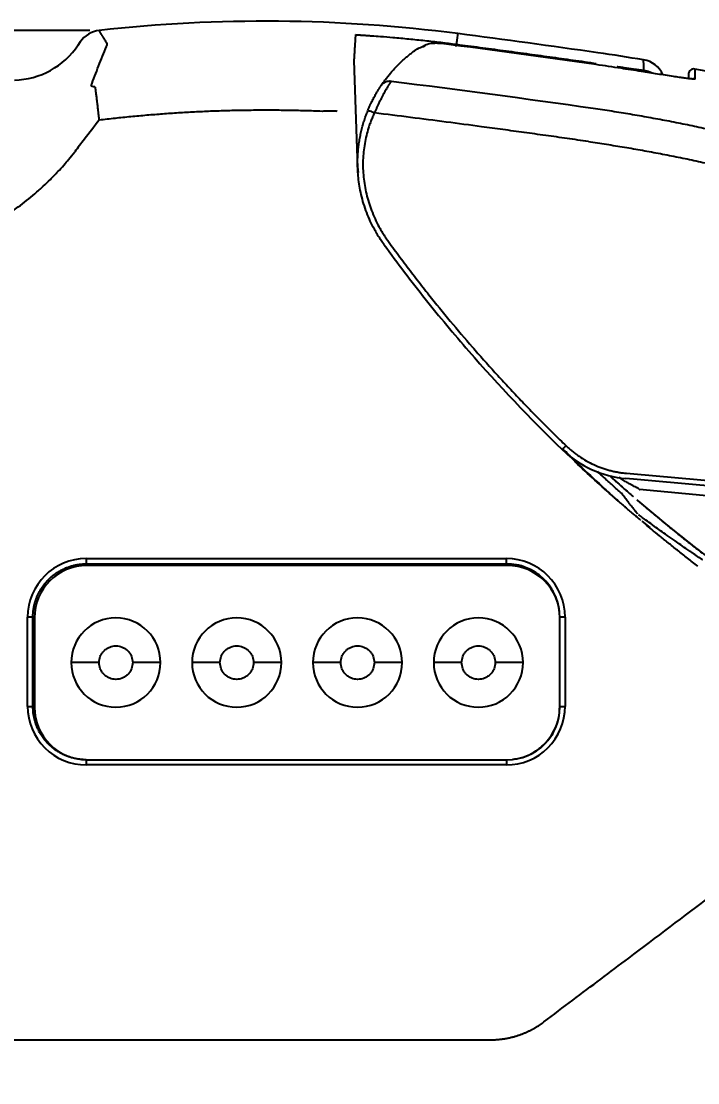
# Model space of a CAD drawing. Extents: x -4150 to 1921, y -105 to 2422.
# Drawn here: x -3785.5 to -3656.7, y 566.8 to 768.9 of the extents above; entities that cross this region are included whole.
import ezdxf

# ---------------------------------------------------------------- set-up
doc = ezdxf.new("R2010")
doc.units = 0
doc.header["$LTSCALE"] = 20
doc.header["$MEASUREMENT"] = 0
doc.layers.get('0').update_dxf_attribs({"linetype": 'CONTINUOUS'})
doc.layers.get('DEFPOINTS').update_dxf_attribs({"linetype": 'CONTINUOUS'})
doc.styles.get("Standard").update_dxf_attribs({"font": 'NanumGothic.ttf'})
doc.dimstyles.get("Standard").update_dxf_attribs({"dimtxt": 2.7, "dimasz": 2.5, "dimexe": 1.5, "dimexo": 1.5, "dimgap": 1.5, "dimtad": 1, "dimdec": 0, "dimlfac": 10, "dimzin": 0, "dimdsep": 46, "dimtxsty": 'Standard', "dimcen": 0, "dimclrt": 2, "dimadec": 0, "dimazin": 0, "dimtfac": 1, "dimtdec": 0, "dimtmove": 0, "dimatfit": 3, "dimfxl": 0, "dimtolj": 1, "dimtzin": 0, "dimarcsym": 0})

# ---------------------------------------------------------------- blocks, each defined once
blk = doc.blocks.new('*D64')
at = {"color": 3, "lineweight": -2}
for p, q in [((-3772.41, 767.16), (-4124.29, 767.16)), ((-4118.29, 743.16), (-4118.29, 529.6)), ((-4118.29, 265.93), (-4118.29, 479.48)), ((-3990.57, 241.93), (-4124.29, 241.93))]:
    blk.add_line(p, q, dxfattribs=at)
at = {"color": 3}
for points in [[(-4122.29, 743.16), (-4114.29, 743.16), (-4118.29, 767.16)], [(-4122.29, 265.93), (-4114.29, 265.93), (-4118.29, 241.93)]]:
    blk.add_solid(points, dxfattribs=at)
at = {"layer": 'DEFPOINTS', "color": 0}
for p in [(-3770.61, 767.16), (-4118.29, 241.93), (-3988.77, 241.93)]:
    blk.add_point(p, dxfattribs=at)
at = {"color": 2, "insert": (-4118.29, 504.54), "char_height": 24, "attachment_point": 5}
blk.add_mtext('\\A1;520', dxfattribs=at)

msp = doc.modelspace()

# ---------------------------------------------------------------- linework, layer by layer
for p, q in [((-3774.24, 764.98), (-3774.71, 764.28)), ((-3722.16, 761.46), (-3721.44, 740.94)), ((-3659.41, 679.07), (-3659.41, 678.93)), ((-3773.11, 666.57), (-3693.11, 666.57)), ((-3773.11, 666.57), (-3773.11, 665.58)), ((-3773.11, 665.58), (-3693.11, 665.58)), ((-3692.96, 665.28), (-3772.96, 665.28)), ((-3693.11, 665.58), (-3693.11, 666.57)), ((-3784.26, 638.44), (-3784.26, 655.45)), ((-3783.26, 655.43), (-3784.26, 655.45)), ((-3782.96, 655.28), (-3782.96, 638.28)), ((-3681.96, 655.45), (-3682.96, 655.43)), ((-3682.96, 638.28), (-3682.96, 655.28)), ((-3681.96, 655.45), (-3681.96, 638.44)), ((-3770.65, 646.78), (-3775.96, 646.78)), ((-3758.96, 646.78), (-3764.26, 646.78)), ((-3747.65, 646.78), (-3752.96, 646.78)), ((-3735.96, 646.78), (-3741.26, 646.78)), ((-3724.65, 646.78), (-3729.96, 646.78)), ((-3712.96, 646.78), (-3718.26, 646.78)), ((-3701.65, 646.78), (-3706.96, 646.78)), ((-3689.96, 646.78), (-3695.26, 646.78)), ((-3784.26, 638.44), (-3783.26, 638.43)), ((-3682.96, 638.43), (-3681.96, 638.44)), ((-3773.11, 628.28), (-3773.11, 627.28)), ((-3693.11, 627.28), (-3773.11, 627.28)), ((-3772.96, 628.28), (-3692.96, 628.28)), ((-3693.11, 628.28), (-3693.11, 627.28))]:
    msp.add_line(p, q)
at = {"flags": 128}
for points in [[(-3702.61, 764.53), (-3702.52, 765.24), (-3702.45, 765.8), (-3702.4, 766.2), (-3702.37, 766.45), (-3702.35, 766.55), (-3702.35, 766.56)], [(-3666.95, 759.63), (-3666.12, 759.41), (-3665.39, 759.09)], [(-3608.12, 673.76), (-3638.13, 676.96), (-3667.77, 679.71)], [(-3667.33, 673.68), (-3666.79, 673.26), (-3665.81, 672.53)]]:
    msp.add_lwpolyline(points, dxfattribs=at)
for centre, radius, start, end in [((-3738.96, 484.93), 284, 82.5947, 96.4081), ((-3770.1, 762.18), 5, 95.892, 146.3155), ((-3960.12, -1216.76), 2000, 81.82472, 82.59474), ((-3787.11, 772.72), 15, 271.2292, 326.3132), ((-3960.12, -1216.76), 1997.73, 81.82472, 82.67648), ((-3960.12, -1216.76), 1997.73, 81.82472, 82.67648), ((-3732.6, 366.98), 400, 80.5622, 81.8247), ((-3732.6, 366.98), 397.73, 81.1341, 81.8247), ((-3732.6, 366.98), 397.73, 81.134, 81.8247), ((-3667.72, 756.87), 4.75, 22.8229, 81.4623), ((-3657.46, 758.84), 1, 78.4326, 179.9998), ((-3732.6, 366.98), 400, 72.1688, 79.1442), ((-3476.52, 900.63), 294, 227.9513, 228.5603), ((-3502.73, 870.69), 254.21, 228.5222, 229.0939), ((-3476.53, 900.63), 293.99, 229.3221, 232.4245), ((-3773.11, 655.42), 11.15, 90.0014, 179.8938), ((-3772.96, 655.28), 10, 90, 180), ((-3693.11, 655.42), 11.15, 0.106, 89.9988), ((-3692.96, 655.28), 10, 0, 90), ((-3767.46, 646.78), 8.5, 0, 180), ((-3744.46, 646.78), 8.5, 360, 180), ((-3721.46, 646.78), 8.5, 0, 180), ((-3698.46, 646.78), 8.5, 0, 180), ((-3767.46, 646.78), 8.5, 180, 0), ((-3744.46, 646.78), 8.5, 180, 0), ((-3721.46, 646.78), 8.5, 180, 360), ((-3698.46, 646.78), 8.5, 180, 360), ((-3773.11, 638.43), 11.15, 179.921, 269.9979), ((-3772.96, 638.28), 10, 180, 270), ((-3693.11, 638.43), 11.15, 270.0021, 0.079), ((-3692.96, 638.28), 10, 270, 0)]:
    msp.add_arc(centre, radius, start, end)
for points, knots in [([(-3769.11, 764.63), (-3769.17, 764.74), (-3769.3, 764.94), (-3769.47, 765.23), (-3769.63, 765.49), (-3769.78, 765.72), (-3769.9, 765.91), (-3770, 766.09), (-3770.11, 766.26), (-3770.21, 766.43), (-3770.3, 766.58), (-3770.42, 766.78), (-3770.54, 766.98), (-3770.63, 767.11), (-3770.66, 767.17), (-3770.65, 767.15), (-3770.65, 767.15)], [0, 0, 0, 0, 0.062684, 0.125467, 0.18835, 0.245857, 0.302725, 0.347156, 0.40119, 0.462026, 0.52319, 0.584681, 0.723171, 0.861292, 0.997769, 1, 1, 1, 1]), ([(-3721.85, 766.37), (-3721.85, 766.36), (-3721.85, 766.36), (-3721.86, 766.33), (-3721.86, 766.3), (-3721.86, 766.26), (-3721.86, 766.2), (-3721.87, 766.13), (-3721.87, 766.05), (-3721.88, 765.95), (-3721.89, 765.85), (-3721.89, 765.73), (-3721.9, 765.6), (-3721.91, 765.46), (-3721.92, 765.3), (-3721.93, 765.14), (-3721.94, 764.97), (-3721.95, 764.78), (-3721.97, 764.59), (-3721.98, 764.39), (-3721.99, 764.18), (-3722, 763.97), (-3722.02, 763.75), (-3722.03, 763.52), (-3722.05, 763.29), (-3722.06, 763.07), (-3722.07, 762.83), (-3722.09, 762.6), (-3722.1, 762.37), (-3722.12, 762.14), (-3722.13, 761.91), (-3722.14, 761.69), (-3722.15, 761.54), (-3722.16, 761.46)], [0, 0, 0, 0, 0.0297529, 0.0600009, 0.0907238, 0.1218982, 0.1534985, 0.1854959, 0.2178593, 0.2505551, 0.2835473, 0.3167977, 0.3502663, 0.3839114, 0.4176898, 0.4515574, 0.4854694, 0.5193806, 0.5532458, 0.5870201, 0.6206596, 0.654121, 0.6873628, 0.7203449, 0.7530294, 0.7853802, 0.8173638, 0.8489491, 0.8801077, 0.9108138, 0.9410443, 0.9707789, 1, 1, 1, 1]), ([(-3721.85, 766.37), (-3721.74, 766.36), (-3721.51, 766.35), (-3721.22, 766.33), (-3720.96, 766.31), (-3720.71, 766.29), (-3720.26, 766.26), (-3719.6, 766.22), (-3718.49, 766.14), (-3716.86, 766.02), (-3714.5, 765.83), (-3711.69, 765.57), (-3708.66, 765.26), (-3705.63, 764.92), (-3703.62, 764.66), (-3702.61, 764.53)], [0, 0, 0, 0, 0.017675, 0.035361, 0.046065, 0.05779, 0.073766, 0.116659, 0.159551, 0.247518, 0.369643, 0.527518, 0.685202, 0.842696, 1, 1, 1, 1]), ([(-3769.18, 764.29), (-3769.17, 764.32), (-3769.16, 764.37), (-3769.14, 764.43), (-3769.13, 764.48), (-3769.12, 764.53), (-3769.11, 764.57), (-3769.11, 764.6), (-3769.11, 764.62), (-3769.11, 764.63), (-3769.11, 764.63)], [0, 0, 0, 0, 0.126092, 0.251908, 0.377429, 0.502632, 0.627504, 0.752031, 0.8762, 1, 1, 1, 1]), ([(-3705.47, 764.67), (-3706.38, 764.73), (-3707.71, 764.81), (-3708.87, 764.18), (-3709.23, 763.99)], [0, 0, 0, 0, 0.682719, 1, 1, 1, 1]), ([(-3702.67, 764.14), (-3702.67, 764.14), (-3702.62, 764.49), (-3702.62, 764.51), (-3702.61, 764.53)], [0, 0, 0, 0, 0.0146312, 1, 1, 1, 1]), ([(-3702.61, 764.53), (-3701.14, 764.34), (-3698.18, 763.95), (-3693.74, 763.36), (-3689.31, 762.76), (-3684.88, 762.15), (-3680.44, 761.53), (-3677.49, 761.1), (-3676.01, 760.89)], [0, 0, 0, 0, 0.166624, 0.333264, 0.499922, 0.666598, 0.83329, 1, 1, 1, 1]), ([(-3772.17, 756.65), (-3771.71, 757.89), (-3771.23, 759.13), (-3770.51, 761), (-3770.26, 761.62), (-3769.76, 762.87), (-3769.5, 763.49), (-3769.22, 764.11)], [0, 0, 0, 0, 0.5, 0.5, 0.75, 0.75, 1, 1, 1, 1]), ([(-3716.94, 756.72), (-3716.88, 756.81), (-3716.75, 756.99), (-3716.56, 757.27), (-3716.35, 757.56), (-3716.13, 757.86), (-3715.9, 758.16), (-3715.66, 758.47), (-3715.4, 758.79), (-3715.12, 759.12), (-3714.67, 759.64), (-3714.02, 760.35), (-3713.23, 761.12), (-3712.55, 761.75), (-3711.99, 762.23), (-3711.43, 762.69), (-3711.04, 762.99), (-3710.85, 763.13)], [0, 0, 0, 0, 0.044218, 0.08924, 0.135068, 0.181705, 0.229151, 0.277408, 0.326479, 0.376363, 0.427064, 0.565742, 0.704438, 0.783432, 0.859018, 0.931205, 1, 1, 1, 1]), ([(-3710.85, 763.13), (-3710.55, 763.35), (-3710.25, 763.58), (-3709.91, 763.69), (-3709.9, 763.69)], [0, 0, 0, 0, 0.996979, 1, 1, 1, 1]), ([(-3710.69, 763.25), (-3710.37, 763.46), (-3709.74, 763.88), (-3709.02, 764.1), (-3708.67, 764.22)], [0, 0, 0, 0, 0.504412, 1, 1, 1, 1]), ([(-3672.03, 760.3), (-3671.97, 760.29), (-3671.84, 760.27), (-3671.64, 760.24), (-3671.44, 760.21), (-3671.24, 760.18), (-3670.95, 760.13), (-3670.56, 760.08), (-3670.09, 760.01), (-3669.64, 759.94), (-3669.07, 759.86), (-3668.43, 759.77), (-3667.89, 759.7), (-3667.55, 759.66), (-3667.33, 759.63), (-3667.16, 759.62), (-3667.06, 759.61), (-3666.99, 759.61), (-3666.96, 759.62), (-3666.96, 759.62), (-3666.95, 759.63)], [0, 0, 0, 0, 0.025305, 0.050543, 0.07575, 0.100963, 0.126219, 0.189242, 0.252174, 0.315043, 0.377781, 0.502813, 0.627408, 0.68963, 0.751786, 0.813834, 0.875917, 0.917131, 0.958429, 1, 1, 1, 1]), ([(-3666.95, 759.63), (-3666.96, 759.69), (-3666.96, 759.82), (-3666.96, 759.99), (-3666.97, 760.16), (-3666.97, 760.32), (-3666.98, 760.47), (-3666.98, 760.61), (-3666.99, 760.74), (-3666.99, 760.87), (-3666.99, 760.98), (-3667, 761.08), (-3667, 761.17), (-3667, 761.25), (-3667, 761.33), (-3667.01, 761.39), (-3667.01, 761.44), (-3667.01, 761.49), (-3667.01, 761.52), (-3667.01, 761.55), (-3667.01, 761.56), (-3667.01, 761.56), (-3667.01, 761.56), (-3667.01, 761.56)], [0, 0, 0, 0, 0.049869, 0.099752, 0.149648, 0.199558, 0.249482, 0.29942, 0.349371, 0.399336, 0.449315, 0.499308, 0.549315, 0.599335, 0.649369, 0.699417, 0.749478, 0.799554, 0.849643, 0.899746, 0.949863, 0.999994, 1, 1, 1, 1]), ([(-3657.68, 757.91), (-3657.75, 757.91), (-3657.93, 757.93), (-3658.44, 757.98), (-3659.19, 758.08), (-3660.2, 758.23), (-3661.38, 758.41), (-3662.78, 758.62), (-3664.29, 758.86), (-3665.84, 759.1), (-3667.53, 759.37), (-3669.38, 759.66), (-3670.68, 759.86), (-3671.3, 759.96)], [0, 0, 0, 0, 0.04752, 0.122084, 0.228385, 0.312896, 0.406378, 0.513715, 0.610148, 0.696826, 0.790159, 0.899436, 1, 1, 1, 1]), ([(-3658.46, 758.84), (-3658.46, 758.81), (-3658.46, 758.76), (-3658.46, 758.12), (-3658.46, 757.99)], [0, 0, 0, 0, 0.7917391, 1, 1, 1, 1]), ([(-3657.27, 759.82), (-3657.27, 759.82), (-3657.27, 759.82), (-3657.27, 759.8), (-3657.27, 759.77), (-3657.27, 759.74), (-3657.27, 759.69), (-3657.27, 759.63), (-3657.27, 759.56), (-3657.27, 759.48), (-3657.27, 759.39), (-3657.27, 759.29), (-3657.27, 759.18), (-3657.27, 759.06), (-3657.27, 758.93), (-3657.27, 758.79), (-3657.27, 758.64), (-3657.27, 758.47), (-3657.27, 758.3), (-3657.27, 758.12), (-3657.27, 757.99), (-3657.27, 757.92)], [0, 0, 0, 0, 0.052862, 0.105698, 0.158509, 0.211294, 0.264054, 0.316788, 0.369496, 0.422179, 0.474836, 0.527467, 0.580073, 0.632653, 0.685208, 0.737737, 0.790241, 0.842719, 0.895172, 0.947599, 1, 1, 1, 1]), ([(-3771.44, 756.42), (-3771.43, 756.4), (-3771.42, 756.35), (-3771.41, 756.26), (-3771.39, 756.16), (-3771.38, 756.01), (-3771.35, 755.79), (-3771.32, 755.52), (-3771.28, 755.21), (-3771.22, 754.74), (-3771.13, 754.03), (-3771.01, 753.13), (-3770.92, 752.31), (-3770.86, 751.73), (-3770.82, 751.38), (-3770.79, 751.08), (-3770.75, 750.75), (-3770.7, 750.4), (-3770.67, 750.18), (-3770.65, 750.07)], [0, 0, 0, 0, 0.027287, 0.057159, 0.089676, 0.124894, 0.187184, 0.250426, 0.299478, 0.375899, 0.501153, 0.633343, 0.751412, 0.814018, 0.845262, 0.876468, 0.921924, 0.963059, 1, 1, 1, 1]), ([(-3719.5, 751.92), (-3719.47, 751.99), (-3719.41, 752.14), (-3719.31, 752.36), (-3719.22, 752.58), (-3719.12, 752.8), (-3719.03, 753.01), (-3718.93, 753.22), (-3718.83, 753.43), (-3718.63, 753.84), (-3718.33, 754.42), (-3717.95, 755.11), (-3717.6, 755.7), (-3717.35, 756.09), (-3717.19, 756.34), (-3717.09, 756.5), (-3717, 756.63), (-3716.96, 756.69), (-3716.94, 756.72)], [0, 0, 0, 0, 0.033441, 0.066811, 0.100156, 0.13352, 0.166947, 0.200482, 0.234168, 0.268048, 0.401302, 0.533314, 0.65831, 0.779655, 0.836418, 0.891816, 0.946215, 1, 1, 1, 1]), ([(-3715.03, 757.51), (-3715.05, 757.49), (-3715.08, 757.44), (-3715.14, 757.36), (-3715.2, 757.28), (-3715.27, 757.18), (-3715.34, 757.07), (-3715.41, 756.95), (-3715.5, 756.82), (-3715.66, 756.56), (-3715.95, 756.09), (-3716.29, 755.49), (-3716.6, 754.92), (-3716.85, 754.46), (-3717.1, 753.96), (-3717.35, 753.46), (-3717.59, 752.96), (-3717.82, 752.44), (-3718.04, 751.94), (-3718.17, 751.62), (-3718.24, 751.46)], [0, 0, 0, 0, 0.028179, 0.056848, 0.086002, 0.115633, 0.145733, 0.176291, 0.207297, 0.238736, 0.353622, 0.489337, 0.541151, 0.617963, 0.691785, 0.746851, 0.817431, 0.883133, 0.943966, 1, 1, 1, 1]), ([(-3716.94, 756.72), (-3716.84, 756.87), (-3716.72, 757), (-3716.44, 757.24), (-3716.28, 757.33), (-3715.94, 757.48), (-3715.75, 757.52), (-3715.39, 757.56), (-3715.2, 757.55), (-3715.03, 757.51)], [0, 0, 0, 0, 0.25, 0.25, 0.5, 0.5, 0.75, 0.75, 1, 1, 1, 1]), ([(-3657.27, 757.92), (-3657.35, 757.93), (-3657.49, 757.95), (-3657.63, 757.92), (-3657.69, 757.91)], [0, 0, 0, 0, 0.562846, 1, 1, 1, 1]), ([(-3657.27, 757.92), (-3657.28, 757.91), (-3657.29, 757.89), (-3657.41, 757.89), (-3657.53, 757.89), (-3657.63, 757.9), (-3657.68, 757.91)], [0, 0, 0, 0, 0.366214, 0.650164, 0.847714, 1, 1, 1, 1]), ([(-3676.58, 752.35), (-3675.99, 752.27), (-3674.81, 752.1), (-3673.06, 751.83), (-3671.3, 751.55), (-3669.55, 751.26), (-3667.8, 750.96), (-3666.05, 750.65), (-3664.31, 750.34), (-3662.57, 750.01), (-3660.83, 749.67), (-3659.09, 749.32), (-3657.35, 748.96), (-3655.62, 748.59), (-3653.88, 748.21), (-3652.15, 747.82), (-3650.17, 747.37), (-3647.93, 746.84), (-3645.39, 746.21), (-3642.76, 745.54), (-3640.04, 744.81), (-3637.22, 744.03), (-3634.29, 743.2), (-3631.27, 742.3), (-3628.15, 741.33), (-3626.03, 740.65), (-3624.96, 740.3)], [0, 0, 0, 0, 0.033573, 0.067095, 0.100574, 0.134018, 0.167433, 0.200829, 0.234213, 0.267593, 0.300977, 0.334372, 0.367786, 0.401228, 0.434705, 0.468225, 0.501796, 0.549156, 0.598394, 0.64955, 0.702674, 0.757819, 0.815048, 0.874433, 0.936053, 1, 1, 1, 1]), ([(-3770.65, 750.07), (-3771.58, 748.86), (-3773.14, 746.86), (-3774.69, 744.85), (-3775.3, 744.05)], [0, 0, 0, 0, 0.602294, 1, 1, 1, 1]), ([(-3728.21, 751.76), (-3728.76, 751.78), (-3729.85, 751.82), (-3731.48, 751.87), (-3733.12, 751.91), (-3734.75, 751.94), (-3736.38, 751.96), (-3738.02, 751.97), (-3739.65, 751.97), (-3741.29, 751.96), (-3742.92, 751.94), (-3744.55, 751.91), (-3746.19, 751.88), (-3747.82, 751.83), (-3749.93, 751.75), (-3752.49, 751.63), (-3755.53, 751.46), (-3758.56, 751.25), (-3761.59, 751.01), (-3764.61, 750.73), (-3767.63, 750.43), (-3769.64, 750.19), (-3770.65, 750.07)], [0, 0, 0, 0, 0.038453, 0.0769, 0.115342, 0.153781, 0.192219, 0.230656, 0.269094, 0.307535, 0.34598, 0.384431, 0.422889, 0.461355, 0.499831, 0.571322, 0.642784, 0.714228, 0.785662, 0.857095, 0.928538, 1, 1, 1, 1]), ([(-3725.32, 751.73), (-3725.32, 751.74), (-3725.38, 751.76), (-3725.66, 751.78), (-3725.88, 751.79), (-3726.45, 751.79), (-3726.79, 751.79), (-3727.5, 751.78), (-3727.87, 751.77), (-3728.21, 751.76)], [0, 0, 0, 0, 0.25, 0.25, 0.5, 0.5, 0.75, 0.75, 1, 1, 1, 1]), ([(-3716.39, 726.35), (-3716.49, 726.48), (-3716.69, 726.75), (-3716.97, 727.17), (-3717.24, 727.58), (-3717.51, 728), (-3717.76, 728.43), (-3718.01, 728.86), (-3718.46, 729.66), (-3719.05, 730.85), (-3719.97, 733.04), (-3720.81, 735.79), (-3721.27, 738.52), (-3721.43, 740.52), (-3721.47, 741.83), (-3721.44, 743.01), (-3721.37, 744.08), (-3721.27, 745.14), (-3721.12, 746.17), (-3720.93, 747.19), (-3720.71, 748.18), (-3720.46, 749.15), (-3720.17, 750.1), (-3719.85, 751.02), (-3719.62, 751.62), (-3719.5, 751.92)], [0, 0, 0, 0, 0.0185271, 0.0370541, 0.0555811, 0.074108, 0.0926349, 0.1111618, 0.1296887, 0.1942988, 0.2593204, 0.3943211, 0.5137289, 0.5669272, 0.6185207, 0.659028, 0.6990093, 0.7384653, 0.7773965, 0.8158036, 0.8536872, 0.8910479, 0.9278864, 0.9642035, 1, 1, 1, 1]), ([(-3718.24, 751.46), (-3718.3, 751.33), (-3718.42, 751.07), (-3718.6, 750.67), (-3718.77, 750.27), (-3718.93, 749.87), (-3719.08, 749.46), (-3719.23, 749.04), (-3719.48, 748.28), (-3719.8, 747.14), (-3720.12, 745.61), (-3720.34, 744.05), (-3720.48, 741.93), (-3720.39, 739.23), (-3719.94, 736.55), (-3719.36, 734.42), (-3718.81, 732.85), (-3718.15, 731.3), (-3717.52, 730.05), (-3716.97, 729.08), (-3716.53, 728.36), (-3716.07, 727.66), (-3715.75, 727.2), (-3715.59, 726.97)], [0, 0, 0, 0, 0.016827, 0.033657, 0.050497, 0.067353, 0.084231, 0.101138, 0.118081, 0.178036, 0.238307, 0.299312, 0.360621, 0.484948, 0.611402, 0.6756, 0.74012, 0.804939, 0.870063, 0.902442, 0.934869, 0.967377, 1, 1, 1, 1]), ([(-3719.5, 751.92), (-3719.49, 751.93), (-3719.45, 751.93), (-3719.31, 751.9), (-3719.21, 751.87), (-3719, 751.8), (-3718.87, 751.75), (-3718.57, 751.62), (-3718.41, 751.54), (-3718.24, 751.46)], [0, 0, 0, 0, 0.25, 0.25, 0.5, 0.5, 0.75, 0.75, 1, 1, 1, 1]), ([(-3677.52, 746.01), (-3678.88, 746.2), (-3681.59, 746.59), (-3685.65, 747.17), (-3689.72, 747.73), (-3693.78, 748.29), (-3698.73, 748.96), (-3704.6, 749.73), (-3711.39, 750.61), (-3715.95, 751.18), (-3718.24, 751.46)], [0, 0, 0, 0, 0.099941, 0.199868, 0.29978, 0.399679, 0.499565, 0.664716, 0.831527, 1, 1, 1, 1]), ([(-3815.93, 722.59), (-3815.69, 722.61), (-3815.21, 722.64), (-3814.5, 722.71), (-3813.82, 722.77), (-3813.16, 722.85), (-3812.53, 722.92), (-3811.92, 723.01), (-3811.34, 723.09), (-3810.78, 723.18), (-3810.25, 723.26), (-3809.75, 723.35), (-3809.27, 723.44), (-3808.82, 723.53), (-3807.84, 723.73), (-3806.15, 724.11), (-3803.6, 724.79), (-3800.97, 725.65), (-3798.22, 726.69), (-3795.43, 727.91), (-3791.2, 730.07), (-3786.95, 732.78), (-3783.35, 735.65), (-3781.34, 737.44), (-3779.88, 738.84), (-3778.58, 740.18), (-3777.43, 741.46), (-3776.36, 742.71), (-3775.69, 743.56), (-3775.3, 744.05)], [0, 0, 0, 0, 0.015547, 0.030569, 0.045066, 0.059038, 0.072485, 0.085409, 0.097808, 0.109683, 0.121034, 0.131861, 0.142163, 0.15194, 0.161193, 0.205527, 0.261746, 0.328436, 0.380533, 0.448143, 0.521029, 0.681467, 0.767095, 0.812621, 0.852075, 0.895406, 0.930991, 0.960665, 1, 1, 1, 1]), ([(-3677.52, 746.01), (-3676.95, 745.93), (-3675.8, 745.76), (-3674.08, 745.49), (-3672.37, 745.22), (-3670.65, 744.94), (-3668.94, 744.65), (-3667.23, 744.34), (-3665.52, 744.03), (-3663.81, 743.71), (-3662.11, 743.38), (-3660.4, 743.04), (-3658.7, 742.69), (-3657, 742.33), (-3655.3, 741.96), (-3653.61, 741.57), (-3650.36, 740.83), (-3645.59, 739.66), (-3640.73, 738.36), (-3636.57, 737.19), (-3633.51, 736.28), (-3630.45, 735.34), (-3628.41, 734.69), (-3627.36, 734.35), (-3626.99, 734.23)], [0, 0, 0, 0, 0.033456, 0.066912, 0.100367, 0.133822, 0.167277, 0.200732, 0.234187, 0.267642, 0.301098, 0.334554, 0.36801, 0.401467, 0.434925, 0.468382, 0.501839, 0.627058, 0.75227, 0.792437, 0.876386, 0.936526, 0.977731, 1, 1, 1, 1]), ([(-3721.41, 740.34), (-3721.4, 740.34), (-3721.4, 740.34), (-3721.35, 740.33), (-3721.33, 740.33)], [0, 0, 0, 0, 0.553571, 1, 1, 1, 1]), ([(-3716.39, 726.35), (-3713.86, 722.86), (-3711.25, 719.43), (-3705.88, 712.68), (-3703.12, 709.36), (-3694.63, 699.6), (-3688.69, 693.34), (-3682.49, 687.34)], [0, 0, 0, 0, 0.25, 0.25, 0.5, 0.5, 1, 1, 1, 1]), ([(-3715.59, 726.97), (-3715.22, 726.48), (-3714.5, 725.48), (-3713.4, 724.01), (-3712.3, 722.54), (-3711.2, 721.1), (-3710.1, 719.66), (-3709, 718.24), (-3706.92, 715.61), (-3703.82, 711.79), (-3700.32, 707.68), (-3697.47, 704.44), (-3695.31, 702.03), (-3693.12, 699.64), (-3690.91, 697.28), (-3688.67, 694.95), (-3686.4, 692.64), (-3684.11, 690.35), (-3682.57, 688.84), (-3681.79, 688.09)], [0, 0, 0, 0, 0.0358388, 0.0714845, 0.1069386, 0.1422022, 0.1772766, 0.2121632, 0.2468633, 0.3725112, 0.4980784, 0.5608369, 0.623575, 0.6863005, 0.7490206, 0.8117432, 0.8744755, 0.9372253, 1, 1, 1, 1]), ([(-3682.49, 687.34), (-3682.49, 687.35), (-3682.47, 687.37), (-3682.4, 687.45), (-3682.34, 687.51), (-3682.23, 687.63), (-3682.16, 687.71), (-3681.99, 687.89), (-3681.89, 687.99), (-3681.79, 688.09)], [0, 0, 0, 0, 0.25, 0.25, 0.5, 0.5, 0.75, 0.75, 1, 1, 1, 1]), ([(-3681.79, 688.09), (-3681.69, 688), (-3681.5, 687.81), (-3681.2, 687.54), (-3680.9, 687.28), (-3680.59, 687.02), (-3680.27, 686.77), (-3679.95, 686.53), (-3679.62, 686.29), (-3678.96, 685.83), (-3677.93, 685.19), (-3676.49, 684.45), (-3674.99, 683.84), (-3673.71, 683.45), (-3672.66, 683.19), (-3671.87, 683.04), (-3671.08, 682.91), (-3670.54, 682.86), (-3670.28, 682.83)], [0, 0, 0, 0, 0.0313076, 0.062571, 0.093804, 0.1250209, 0.1562357, 0.1874625, 0.2187154, 0.2500085, 0.3751279, 0.500275, 0.6253671, 0.7505076, 0.8129138, 0.875223, 0.9375477, 1, 1, 1, 1]), ([(-3682.49, 687.34), (-3680.86, 685.77), (-3678.96, 684.48), (-3674.84, 682.6), (-3672.62, 682.01), (-3670.37, 681.81)], [0, 0, 0, 0, 0.5, 0.5, 1, 1, 1, 1]), ([(-3679.24, 684.85), (-3679.24, 684.85), (-3679.35, 684.73), (-3679.48, 684.59), (-3679.51, 684.55), (-3679.53, 684.53)], [0, 0, 0, 0, 0.001985, 0.50099, 1, 1, 1, 1]), ([(-3667.94, 679.87), (-3667.95, 679.87), (-3667.95, 679.88), (-3667.97, 679.89), (-3668.05, 679.93), (-3668.21, 680.02), (-3668.42, 680.13), (-3668.67, 680.26), (-3669.02, 680.46), (-3669.48, 680.71), (-3669.93, 680.95), (-3670.29, 681.15), (-3670.6, 681.32), (-3670.87, 681.47), (-3671.07, 681.58), (-3671.14, 681.62)], [0, 0, 0, 0, 0.021896, 0.044004, 0.087971, 0.181967, 0.2313, 0.297008, 0.413446, 0.544006, 0.685835, 0.778317, 0.838519, 0.941478, 1, 1, 1, 1]), ([(-3625.04, 677.85), (-3628.84, 678.18), (-3636.43, 678.83), (-3647.79, 679.82), (-3659.09, 680.81), (-3666.61, 681.48), (-3670.37, 681.81)], [0, 0, 0, 0, 0.2516833, 0.5022443, 0.7516833, 1, 1, 1, 1]), ([(-3670.28, 682.83), (-3666.5, 682.5), (-3658.95, 681.83), (-3647.62, 680.83), (-3636.29, 679.85), (-3628.73, 679.2), (-3624.96, 678.87)], [0, 0, 0, 0, 0.249997, 0.499996, 0.749997, 1, 1, 1, 1]), ([(-3668.92, 678.33), (-3668.94, 678.34), (-3668.98, 678.38), (-3669.06, 678.44), (-3669.13, 678.51), (-3669.22, 678.58), (-3669.31, 678.66), (-3669.41, 678.75), (-3669.51, 678.84), (-3669.66, 678.97), (-3669.88, 679.16), (-3670.16, 679.4), (-3670.45, 679.66), (-3670.82, 679.99), (-3671.28, 680.39), (-3671.63, 680.7), (-3671.81, 680.86)], [0, 0, 0, 0, 0.033642, 0.06785, 0.10275, 0.138462, 0.175098, 0.212762, 0.251549, 0.291546, 0.381104, 0.474575, 0.573246, 0.673456, 0.8295, 1, 1, 1, 1]), ([(-3667.87, 679.79), (-3667.87, 679.79), (-3667.86, 679.79), (-3667.79, 679.72), (-3667.77, 679.7)], [0, 0, 0, 0, 0.67839, 1, 1, 1, 1]), ([(-3667.62, 673.93), (-3667.62, 673.93), (-3667.62, 673.93), (-3667.64, 673.94), (-3667.66, 673.96), (-3667.7, 674), (-3667.78, 674.06), (-3667.91, 674.18), (-3668.08, 674.31), (-3668.27, 674.48), (-3668.49, 674.67), (-3668.76, 674.9), (-3669.08, 675.17), (-3669.43, 675.47), (-3669.8, 675.78), (-3670.18, 676.11), (-3670.58, 676.46), (-3670.98, 676.8), (-3671.37, 677.14), (-3671.72, 677.45), (-3671.95, 677.65), (-3672.07, 677.75)], [0, 0, 0, 0, 0.024987, 0.04949, 0.073591, 0.097375, 0.147976, 0.202144, 0.256604, 0.309551, 0.363926, 0.420978, 0.485863, 0.554794, 0.622377, 0.686439, 0.753713, 0.82748, 0.885851, 0.943291, 1, 1, 1, 1]), ([(-3668.16, 675.08), (-3668.16, 675.08), (-3668.16, 675.08), (-3668.16, 675.09), (-3668.18, 675.11), (-3668.21, 675.15), (-3668.27, 675.23), (-3668.37, 675.37), (-3668.53, 675.56), (-3668.72, 675.8), (-3669.01, 676.17), (-3669.37, 676.62), (-3669.81, 677.19), (-3670.17, 677.66), (-3670.52, 678.12), (-3670.81, 678.49), (-3671, 678.75), (-3671.1, 678.88)], [0, 0, 0, 0, 0.0169476, 0.0381054, 0.0635248, 0.0932919, 0.1275351, 0.1991014, 0.2608576, 0.3220032, 0.4029731, 0.5491914, 0.6372918, 0.7723807, 0.8432412, 0.9191406, 1, 1, 1, 1]), ([(-3668.29, 677.78), (-3668.29, 677.78), (-3668.17, 677.68), (-3667.73, 677.3), (-3667.02, 676.69), (-3666.15, 675.96), (-3665.21, 675.17), (-3664.19, 674.31), (-3662.76, 673.14), (-3660.88, 671.61), (-3658.54, 669.75), (-3656.13, 667.86), (-3654.5, 666.62), (-3653.66, 665.99)], [0, 0, 0, 0, 0.002854, 0.071156, 0.143856, 0.212582, 0.285666, 0.355005, 0.42804, 0.570709, 0.713646, 0.854004, 1, 1, 1, 1]), ([(-3655.81, 666.35), (-3655.83, 666.36), (-3655.87, 666.39), (-3656.02, 666.49), (-3656.49, 666.81), (-3657.1, 667.22), (-3657.76, 667.67), (-3658.21, 667.98), (-3658.94, 668.48), (-3659.88, 669.13), (-3661.19, 670.05), (-3662.49, 670.96), (-3663.8, 671.9), (-3665.11, 672.84), (-3666.32, 673.73), (-3667.21, 674.37), (-3667.68, 674.72), (-3667.92, 674.9), (-3667.96, 674.93), (-3667.96, 674.93)], [0, 0, 0, 0, 0.003328, 0.008918, 0.026883, 0.089937, 0.122232, 0.150711, 0.175374, 0.260306, 0.332055, 0.433654, 0.529174, 0.621261, 0.747125, 0.867492, 0.93213, 0.992896, 1, 1, 1, 1]), ([(-3656.7, 665.16), (-3657.36, 665.66), (-3658.67, 666.67), (-3660.57, 668.17), (-3662.38, 669.61), (-3664.05, 670.97), (-3665.46, 672.12), (-3666.34, 672.85), (-3666.59, 673.07), (-3666.59, 673.07)], [0, 0, 0, 0, 0.167127, 0.334126, 0.500496, 0.666808, 0.833887, 0.999302, 1, 1, 1, 1]), ([(-3659.2, 670.27), (-3659.27, 670.33), (-3659.43, 670.45), (-3659.86, 670.8), (-3660.34, 671.18), (-3660.65, 671.43)], [0, 0, 0, 0, 0.258472, 0.521741, 1, 1, 1, 1]), ([(-3783.26, 655.43), (-3783.25, 655.53), (-3783.25, 655.75), (-3783.24, 656.06), (-3783.21, 656.35), (-3783.18, 656.64), (-3783.15, 656.9), (-3783.11, 657.16), (-3783.06, 657.4), (-3783.02, 657.62), (-3782.97, 657.83), (-3782.92, 658.02), (-3782.87, 658.21), (-3782.82, 658.37), (-3782.77, 658.53), (-3782.72, 658.66), (-3782.68, 658.79), (-3782.64, 658.9), (-3782.6, 659), (-3782.57, 659.09), (-3782.54, 659.16), (-3782.52, 659.22), (-3782.5, 659.27), (-3782.35, 659.63), (-3782.04, 660.28), (-3781.5, 661.16), (-3780.91, 661.93), (-3780.34, 662.56), (-3779.77, 663.09), (-3779.23, 663.53), (-3778.66, 663.93), (-3778.08, 664.28), (-3777.48, 664.59), (-3776.87, 664.86), (-3776.24, 665.09), (-3775.62, 665.27), (-3774.99, 665.41), (-3774.36, 665.5), (-3773.73, 665.56), (-3773.31, 665.57), (-3773.11, 665.58)], [0, 0, 0, 0, 0.020393, 0.039924, 0.058595, 0.076406, 0.093355, 0.109443, 0.124671, 0.139037, 0.152543, 0.165188, 0.176971, 0.187894, 0.197956, 0.207157, 0.215497, 0.222977, 0.229595, 0.235352, 0.240249, 0.244284, 0.247458, 0.249772, 0.318636, 0.383274, 0.443685, 0.499869, 0.544242, 0.588126, 0.631519, 0.674421, 0.716834, 0.758756, 0.800188, 0.841131, 0.881583, 0.921545, 0.961017, 1, 1, 1, 1]), ([(-3683.01, 656.1), (-3683.03, 656.41), (-3683.06, 657.13), (-3683.31, 658.16), (-3683.56, 658.9), (-3683.71, 659.26), (-3683.72, 659.3), (-3683.72, 659.3), (-3683.72, 659.3), (-3683.72, 659.3), (-3683.72, 659.3), (-3683.72, 659.3), (-3683.72, 659.3), (-3683.72, 659.3), (-3683.73, 659.3), (-3683.73, 659.31), (-3683.73, 659.32), (-3683.74, 659.34), (-3683.76, 659.37), (-3683.79, 659.45), (-3683.85, 659.6), (-3683.99, 659.89), (-3684.27, 660.44), (-3684.87, 661.41), (-3685.71, 662.43), (-3686.69, 663.32), (-3687.8, 664.13), (-3689.3, 664.9), (-3691.19, 665.47), (-3692.48, 665.54), (-3693.11, 665.58)], [0, 0, 0, 0, 0.061541, 0.140261, 0.207332, 0.216085, 0.216086, 0.216087, 0.216089, 0.216094, 0.216103, 0.216121, 0.216157, 0.216229, 0.216375, 0.216665, 0.217244, 0.218402, 0.220715, 0.225329, 0.234504, 0.252645, 0.288095, 0.355651, 0.477365, 0.546798, 0.615074, 0.747991, 0.876299, 1, 1, 1, 1]), ([(-3770.65, 646.78), (-3770.61, 647.18), (-3770.54, 647.8), (-3770.14, 648.54), (-3769.73, 649.05), (-3769.22, 649.46), (-3768.48, 649.85), (-3767.46, 650.05), (-3766.43, 649.85), (-3765.69, 649.46), (-3765.18, 649.05), (-3764.77, 648.54), (-3764.37, 647.8), (-3764.3, 647.18), (-3764.26, 646.78)], [0, 0, 0, 0, 0.119722, 0.184888, 0.25, 0.315166, 0.380279, 0.5, 0.619721, 0.684888, 0.75, 0.815166, 0.880278, 1, 1, 1, 1]), ([(-3747.65, 646.78), (-3747.61, 647.18), (-3747.54, 647.8), (-3747.14, 648.54), (-3746.73, 649.05), (-3746.22, 649.46), (-3745.48, 649.85), (-3744.46, 650.05), (-3743.43, 649.85), (-3742.69, 649.46), (-3742.18, 649.05), (-3741.77, 648.54), (-3741.37, 647.8), (-3741.3, 647.18), (-3741.26, 646.78)], [0, 0, 0, 0, 0.119722, 0.184888, 0.25, 0.315166, 0.380279, 0.5, 0.619721, 0.684888, 0.75, 0.815166, 0.880278, 1, 1, 1, 1]), ([(-3724.65, 646.78), (-3724.61, 647.18), (-3724.54, 647.8), (-3724.14, 648.54), (-3723.73, 649.05), (-3723.22, 649.46), (-3722.48, 649.85), (-3721.46, 650.05), (-3720.43, 649.85), (-3719.69, 649.46), (-3719.18, 649.05), (-3718.77, 648.54), (-3718.37, 647.8), (-3718.31, 647.18), (-3718.26, 646.78)], [0, 0, 0, 0, 0.119722, 0.184888, 0.25, 0.315166, 0.380279, 0.5, 0.619721, 0.684888, 0.75, 0.815166, 0.880278, 1, 1, 1, 1]), ([(-3701.65, 646.78), (-3701.61, 647.18), (-3701.54, 647.8), (-3701.14, 648.54), (-3700.73, 649.05), (-3700.22, 649.46), (-3699.48, 649.85), (-3698.46, 650.05), (-3697.43, 649.85), (-3696.69, 649.46), (-3696.18, 649.05), (-3695.77, 648.54), (-3695.37, 647.8), (-3695.3, 647.18), (-3695.26, 646.78)], [0, 0, 0, 0, 0.119722, 0.184888, 0.25, 0.315166, 0.380279, 0.5, 0.619721, 0.684888, 0.75, 0.815166, 0.880278, 1, 1, 1, 1]), ([(-3764.26, 646.78), (-3764.3, 646.37), (-3764.37, 645.75), (-3764.77, 645.01), (-3765.18, 644.5), (-3765.69, 644.09), (-3766.43, 643.7), (-3767.46, 643.5), (-3768.48, 643.7), (-3769.22, 644.09), (-3769.73, 644.5), (-3770.14, 645.01), (-3770.54, 645.75), (-3770.61, 646.37), (-3770.65, 646.78)], [0, 0, 0, 0, 0.119721, 0.184887, 0.25, 0.315166, 0.380278, 0.5, 0.619722, 0.684888, 0.75, 0.815166, 0.880279, 1, 1, 1, 1]), ([(-3741.26, 646.78), (-3741.3, 646.37), (-3741.37, 645.75), (-3741.77, 645.01), (-3742.18, 644.5), (-3742.69, 644.09), (-3743.43, 643.7), (-3744.46, 643.5), (-3745.48, 643.7), (-3746.22, 644.09), (-3746.73, 644.5), (-3747.14, 645.01), (-3747.54, 645.75), (-3747.61, 646.37), (-3747.65, 646.78)], [0, 0, 0, 0, 0.119721, 0.184887, 0.25, 0.315166, 0.380278, 0.5, 0.619722, 0.684887, 0.75, 0.815166, 0.880279, 1, 1, 1, 1]), ([(-3718.26, 646.78), (-3718.31, 646.37), (-3718.37, 645.75), (-3718.77, 645.01), (-3719.18, 644.5), (-3719.69, 644.09), (-3720.43, 643.7), (-3721.46, 643.5), (-3722.48, 643.7), (-3723.22, 644.09), (-3723.73, 644.5), (-3724.14, 645.01), (-3724.54, 645.75), (-3724.61, 646.37), (-3724.65, 646.78)], [0, 0, 0, 0, 0.119721, 0.184887, 0.25, 0.315166, 0.380278, 0.5, 0.619722, 0.684888, 0.75, 0.815166, 0.880279, 1, 1, 1, 1]), ([(-3695.26, 646.78), (-3695.3, 646.37), (-3695.37, 645.75), (-3695.77, 645.01), (-3696.18, 644.5), (-3696.69, 644.09), (-3697.43, 643.7), (-3698.46, 643.5), (-3699.48, 643.7), (-3700.22, 644.09), (-3700.73, 644.5), (-3701.14, 645.01), (-3701.54, 645.75), (-3701.61, 646.37), (-3701.65, 646.78)], [0, 0, 0, 0, 0.119721, 0.184887, 0.25, 0.315166, 0.380278, 0.5, 0.619722, 0.684888, 0.75, 0.815166, 0.880279, 1, 1, 1, 1]), ([(-3773.11, 628.28), (-3773.21, 628.28), (-3773.43, 628.28), (-3773.75, 628.29), (-3774.08, 628.32), (-3774.4, 628.36), (-3774.73, 628.4), (-3775.05, 628.46), (-3775.37, 628.53), (-3775.69, 628.61), (-3776.01, 628.7), (-3776.32, 628.8), (-3776.63, 628.91), (-3776.94, 629.03), (-3777.25, 629.16), (-3777.55, 629.3), (-3777.85, 629.45), (-3778.14, 629.61), (-3778.43, 629.78), (-3778.71, 629.96), (-3778.99, 630.15), (-3779.26, 630.35), (-3779.53, 630.56), (-3779.79, 630.78), (-3780.04, 631.01), (-3780.31, 631.27), (-3780.59, 631.56), (-3780.89, 631.9), (-3781.18, 632.26), (-3781.46, 632.65), (-3781.72, 633.06), (-3781.98, 633.49), (-3782.22, 633.95), (-3782.44, 634.43), (-3782.64, 634.94), (-3782.82, 635.47), (-3782.97, 636.02), (-3783.1, 636.6), (-3783.19, 637.19), (-3783.24, 637.8), (-3783.25, 638.22), (-3783.26, 638.43)], [0, 0, 0, 0, 0.020323, 0.040691, 0.061104, 0.081561, 0.102064, 0.12261, 0.143202, 0.163838, 0.184519, 0.205245, 0.226016, 0.246831, 0.267691, 0.288596, 0.309545, 0.330539, 0.351578, 0.372662, 0.393791, 0.414964, 0.436182, 0.457445, 0.478753, 0.500105, 0.527381, 0.555521, 0.584526, 0.614395, 0.645128, 0.676726, 0.709188, 0.742514, 0.776705, 0.81176, 0.84768, 0.884463, 0.922111, 0.960623, 1, 1, 1, 1]), ([(-3691.89, 628.39), (-3691.65, 628.41), (-3690.75, 628.48), (-3689.24, 628.99), (-3687.46, 629.91), (-3685.97, 631.13), (-3684.75, 632.56), (-3683.8, 634.21), (-3683.1, 636.2), (-3683, 637.66), (-3682.96, 638.43)], [0, 0, 0, 0, 0.04981, 0.184209, 0.320336, 0.458193, 0.573938, 0.702829, 0.844854, 1, 1, 1, 1]), ([(-3782.96, 636.04), (-3782.91, 635.98), (-3782.78, 635.79), (-3782.64, 635.41), (-3782.62, 635.09), (-3782.61, 634.93)], [0, 0, 0, 0, 0.189179, 0.582187, 1, 1, 1, 1]), ([(-3685.98, 578.35), (-3684.15, 579.73), (-3678.77, 583.78), (-3668.14, 591.79), (-3652.38, 603.67), (-3640.17, 612.87), (-3633.2, 618.12)], [0, 0, 0, 0, 0.104181, 0.305575, 0.604181, 1, 1, 1, 1]), ([(-3696.21, 574.93), (-3696.09, 574.93), (-3695.84, 574.93), (-3695.46, 574.94), (-3695.09, 574.96), (-3694.73, 574.99), (-3694.37, 575.02), (-3694.02, 575.07), (-3693.67, 575.11), (-3693.34, 575.17), (-3693, 575.23), (-3692.68, 575.3), (-3692.36, 575.37), (-3692.05, 575.44), (-3691.74, 575.52), (-3691.45, 575.61), (-3691.16, 575.69), (-3690.87, 575.79), (-3690.59, 575.88), (-3690.32, 575.98), (-3690.06, 576.08), (-3689.8, 576.18), (-3689.55, 576.29), (-3689.31, 576.39), (-3689.07, 576.5), (-3688.84, 576.61), (-3688.61, 576.72), (-3688.4, 576.83), (-3688.18, 576.94), (-3687.98, 577.05), (-3687.78, 577.17), (-3687.59, 577.28), (-3687.4, 577.39), (-3687.22, 577.5), (-3687.05, 577.61), (-3686.88, 577.72), (-3686.71, 577.83), (-3686.56, 577.93), (-3686.41, 578.04), (-3686.26, 578.14), (-3686.12, 578.25), (-3686.03, 578.31), (-3685.98, 578.35)], [0, 0, 0, 0, 0.034663, 0.068841, 0.102532, 0.135733, 0.168441, 0.200654, 0.232369, 0.263584, 0.294299, 0.324513, 0.354225, 0.383437, 0.41215, 0.440364, 0.468082, 0.495302, 0.522026, 0.548254, 0.573987, 0.599225, 0.623968, 0.648217, 0.671972, 0.695234, 0.718002, 0.740277, 0.762057, 0.783343, 0.804133, 0.824428, 0.844225, 0.863526, 0.882329, 0.900634, 0.918442, 0.93575, 0.952561, 0.968873, 0.984686, 1, 1, 1, 1])]:
    msp.add_open_spline(points, degree=3, knots=knots)
for points, degree in [([(-3769.18, 764.29), (-3769.18, 764.27), (-3769.19, 764.24), (-3769.2, 764.21)], 3), ([(-3769.22, 764.11), (-3769.21, 764.14), (-3769.2, 764.17), (-3769.2, 764.21)], 3), ([(-3710.69, 763.25), (-3710.71, 763.23)], 1), ([(-3771.44, 756.42), (-3771.82, 756.44), (-3772.23, 756.51), (-3772.17, 756.65)], 3), ([(-3715.03, 757.51), (-3702.08, 755.9), (-3689.45, 754.21), (-3676.58, 752.35)], 3), ([(-3721.44, 740.94), (-3721.35, 740.11)], 1), ([(-3682.41, 687.28), (-3671.88, 677.52)], 1), ([(-3679.53, 684.53), (-3682.1, 687.24)], 1), ([(-3672.07, 677.75), (-3674.59, 679.97), (-3677.08, 682.23), (-3679.53, 684.53)], 3), ([(-3671.1, 678.88), (-3675.79, 683.14)], 1), ([(-3671.81, 680.86), (-3673.43, 682.34)], 1), ([(-3671.14, 681.62), (-3671.58, 682.02)], 1), ([(-3783.26, 638.43), (-3783.26, 644.09), (-3783.26, 649.76), (-3783.26, 655.43)], 3), ([(-3684.51, 633.06), (-3684.29, 632.97)], 1), ([(-3968.96, 574.93), (-3878.04, 574.93), (-3787.13, 574.93), (-3696.21, 574.93)], 3)]:
    msp.add_open_spline(points, degree=degree)

# ---------------------------------------------------------------- dimensions: what is measured, and where the dimension line sits
dim = msp.add_linear_dim(base=(-4118.29, 241.93), p1=(-3770.61, 767.16), p2=(-3988.77, 241.93), angle=90, text='520', dimstyle='Standard', override={"dimscale": 1.2, "dimtxt": 20, "dimasz": 20, "dimexe": 5, "dimgap": 10, "dimtih": 1, "dimtoh": 1, "dimlfac": 1, "dimzin": 12, "dimclrd": 3, "dimclre": 3, "dimazin": 2, "dimarcsym": 1})
dim.commit()
dim.dimension.update_dxf_attribs({"geometry": '*D64', "text_midpoint": (-4118.29, 504.54)})

doc.saveas('drawing.dxf')
